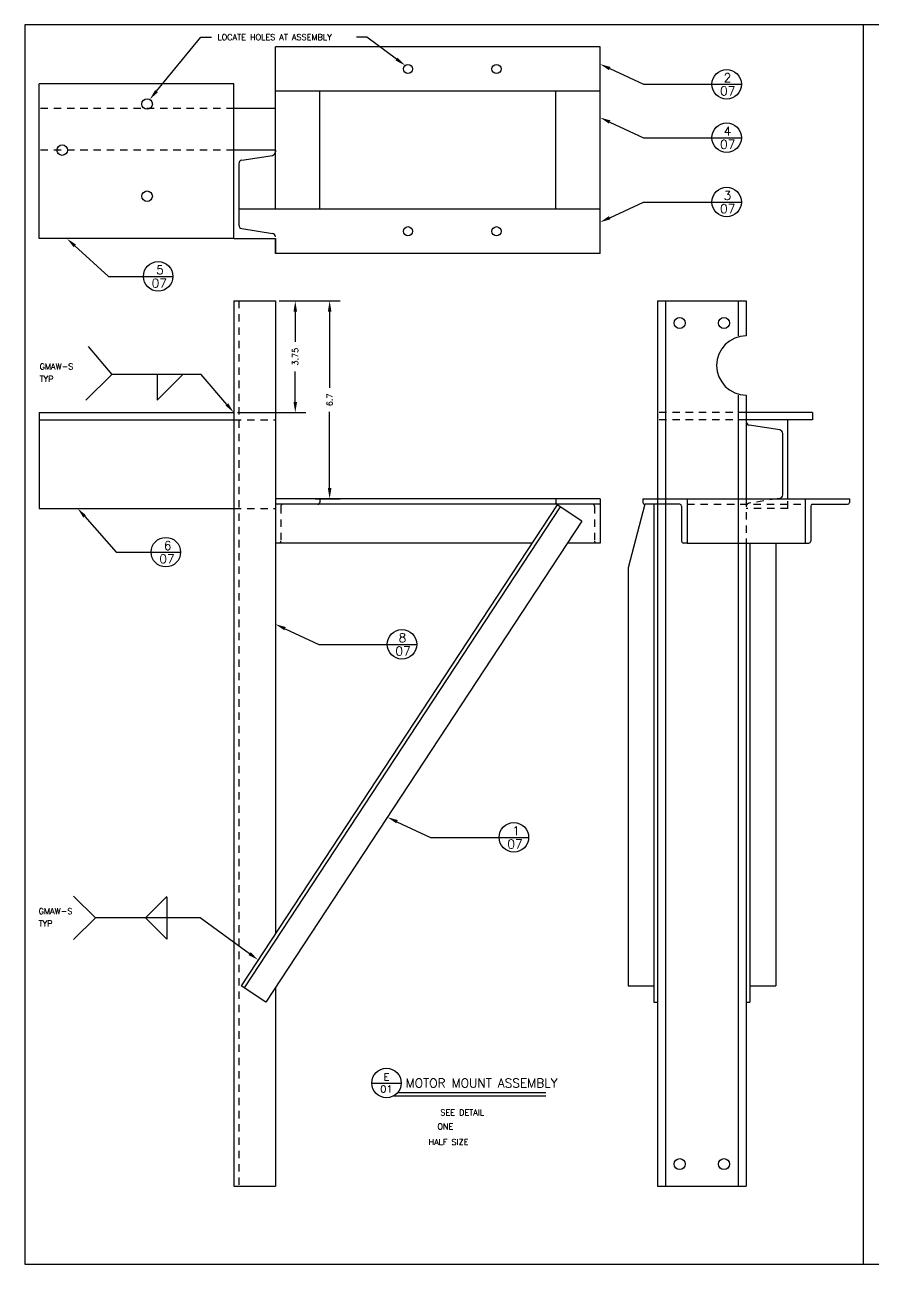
# Model space of a CAD drawing. Extents: x 0 to 33, y 0 to 21.
# Drawn here: x 0 to 14.35, y 0 to 21 of the extents above; entities that cross this region are included whole.
import ezdxf
from ezdxf.enums import TextEntityAlignment as Align

# ---------------------------------------------------------------- set-up
doc = ezdxf.new("R2010")
doc.units = 0
doc.header["$MEASUREMENT"] = 0
doc.linetypes.add('HIDDEN2', pattern=[0.1875, 0.125, -0.0625])
doc.layers.get('0').update_dxf_attribs({"linetype": 'CONTINUOUS'})
doc.layers.get('DEFPOINTS').update_dxf_attribs({"linetype": 'CONTINUOUS'})
for name, color, linetype in [('BORDER', 5, 'CONTINUOUS'), ('DIM', 1, 'CONTINUOUS'), ('HIDDEN2', 6, 'HIDDEN2'), ('OBJECT', 3, 'CONTINUOUS'), ('TEXT', 1, 'CONTINUOUS')]:
    doc.layers.add(name, color=color, linetype=linetype)
doc.styles.add('ROMANS', font='romans')
doc.styles.add('SIMPLEX', font='simplex')
doc.dimstyles.get("Standard").update_dxf_attribs({"dimtxt": 0.18, "dimasz": 0.18, "dimexe": 0.18, "dimexo": 0.0625, "dimgap": 0.09, "dimtad": 0, "dimtih": 1, "dimtoh": 1, "dimdec": 4, "dimzin": 0, "dimdsep": 46, "dimtxsty": 'STANDARD', "dimcen": 0.09, "dimadec": 0, "dimazin": 0, "dimtfac": 1, "dimtdec": 4, "dimtofl": 0, "dimtmove": 0, "dimatfit": 3, "dimfxl": 1, "dimtolj": 1, "dimtzin": 0, "dimarcsym": 0})

# ---------------------------------------------------------------- blocks, each defined once
blk = doc.blocks.new('*D16')
at = {"linetype": 'ByBlock', "transparency": 16777216}
for p, q in [((4.308, 16.321), (4.762, 16.321)), ((4.582, 16.141), (4.582, 15.628)), ((4.582, 14.61), (4.582, 15.123)), ((3.603, 14.43), (4.762, 14.43))]:
    blk.add_line(p, q, dxfattribs=at)
for points in [[(4.552, 16.141), (4.612, 16.141), (4.582, 16.321)], [(4.552, 14.61), (4.612, 14.61), (4.582, 14.43)]]:
    blk.add_solid(points, dxfattribs=at)
at = {"layer": 'DEFPOINTS', "color": 0, "linetype": 'ByBlock', "transparency": 16777216}
for p in [(4.245, 16.321), (3.54, 14.43), (4.582, 14.43)]:
    blk.add_point(p, dxfattribs=at)
at = {"linetype": 'ByBlock', "transparency": 16777216, "style": 'SIMPLEX'}
blk.add_text('3.75', height=0.1, rotation=90, dxfattribs=at).set_placement((4.582, 15.376), align=Align.MIDDLE_CENTER)
blk = doc.blocks.new('*D17')
at = {"linetype": 'ByBlock', "transparency": 16777216}
for p, q in [((4.308, 16.321), (5.344, 16.321)), ((5.164, 16.141), (5.164, 14.85)), ((5.164, 13.15), (5.164, 14.441)), ((4.918, 12.97), (5.344, 12.97))]:
    blk.add_line(p, q, dxfattribs=at)
for points in [[(5.134, 16.141), (5.194, 16.141), (5.164, 16.321)], [(5.134, 13.15), (5.194, 13.15), (5.164, 12.97)]]:
    blk.add_solid(points, dxfattribs=at)
at = {"layer": 'DEFPOINTS', "color": 0, "linetype": 'ByBlock', "transparency": 16777216}
for p in [(4.245, 16.321), (4.856, 12.97), (5.164, 12.97)]:
    blk.add_point(p, dxfattribs=at)
at = {"linetype": 'ByBlock', "transparency": 16777216, "style": 'SIMPLEX'}
blk.add_text('6.7', height=0.1, rotation=90, dxfattribs=at).set_placement((5.164, 14.645), align=Align.MIDDLE_CENTER)
blk = doc.blocks.new('P-TITLE')
for p, q in [((-1.5625, -0.6375), (-1.0625, -0.6375)), ((-1.1125, -0.8), (1.3875, -0.8)), ((1.3875, -0.8625), (-1.1875, -0.8625))]:
    blk.add_line(p, q)
at = {"layer": 'DIM', "color": 7}
blk.add_circle((-1.3125, -0.6375), 0.25, dxfattribs=at)
at = {"style": 'ROMANS'}
for tag, p in [('NO.', (-1.3125, -0.5375)), ('PAGE', (-1.3125, -0.7375))]:
    blk.add_attdef(tag, text='', height=0.12, dxfattribs=at).set_placement(p, align=Align.MIDDLE)
for tag, p, height in [('DESCRIPTION', (-0.9875, -0.7125), 0.15), ('MATERIAL', (-0.4, -1.1875), 0.1), ('#_REQUIRED', (-0.45, -1.425), 0.1), ('SCALE', (-0.6, -1.6875), 0.1)]:
    blk.add_attdef(tag, p, '', height=height, dxfattribs=at)
at = {"style": 'ROMANS', "flags": 2}
for tag, p in [('MATERIAL:', (-1.1625, -1.1875)), ('#_REQD:', (-1.1625, -1.4375)), ('SCALE:', (-1.1625, -1.6875))]:
    blk.add_attdef(tag, p, '', height=0.1, dxfattribs=at)

msp = doc.modelspace()

# ---------------------------------------------------------------- linework, layer by layer
at = {"layer": 'BORDER'}
for p, q in [((33, 21), (0, 21)), ((0, 21), (0, 0)), ((14.20243, 21), (14.20243, 0)), ((0, 0), (33, 0))]:
    msp.add_line(p, q, dxfattribs=at)
at = {"layer": 'HIDDEN2'}
for p, q in [((3.54046, 19.5816), (0.24546, 19.5816)), ((3.54046, 18.8766), (0.24546, 18.8766)), ((3.62546, 16.32097), (3.62546, 1.32097)), ((3.54046, 14.30522), (4.24546, 14.30522)), ((12.21978, 14.43022), (10.71978, 14.43022)), ((12.21978, 14.30522), (10.71978, 14.30522)), ((4.33921, 12.84468), (4.33921, 12.25093)), ((4.99546, 12.96968), (4.99546, 12.90718)), ((8.99546, 12.96968), (8.99546, 12.90718)), ((9.65171, 12.84468), (9.65171, 12.25093)), ((10.71978, 12.96866), (10.71978, 12.87491)), ((11.21978, 12.87491), (13.21978, 12.87491)), ((12.21978, 12.96866), (12.21978, 12.21866)), ((12.74237, 12.96866), (12.27039, 12.8939)), ((12.92478, 12.80522), (12.92478, 12.96866)), ((3.54046, 12.80522), (4.24546, 12.80522)), ((12.92478, 12.80522), (12.21978, 12.80522))]:
    msp.add_line(p, q, dxfattribs=at)
for centre, radius, start, end in [((4.37046, 12.84468), 0.03125, 90, 180), ((4.96421, 12.90718), 0.03125, 270, 0), ((9.02671, 12.90718), 0.03125, 180, 270), ((9.62046, 12.84468), 0.03125, 0, 90), ((12.27978, 12.83464), 0.06, 99, 180), ((4.30796, 12.25093), 0.03125, 270, 0), ((9.68296, 12.25093), 0.03125, 180, 270)]:
    msp.add_arc(centre, radius, start, end, dxfattribs=at)
at = {"layer": 'OBJECT'}
for p, q in [((4.24546, 17.8766), (4.24546, 20.6266)), ((9.74546, 20.6266), (4.24546, 20.6266)), ((9.74546, 17.1266), (9.74546, 20.6266)), ((3.54046, 20.0016), (0.24546, 20.0016)), ((0.24546, 17.3766), (0.24546, 20.0016)), ((3.54046, 17.3766), (3.54046, 20.0016)), ((9.74546, 19.8766), (4.24546, 19.8766)), ((4.99546, 17.8766), (4.99546, 19.8766)), ((8.99546, 17.8766), (8.99546, 19.8766)), ((4.24546, 19.5816), (3.54046, 19.5816)), ((4.24546, 18.8766), (4.24546, 19.5816)), ((4.24546, 18.8766), (3.54046, 18.8766)), ((3.67608, 18.70574), (4.19485, 18.78791)), ((4.24546, 18.8766), (4.24546, 18.84717)), ((3.62546, 18.64648), (3.62546, 17.60671)), ((9.74546, 17.8766), (3.62546, 17.8766)), ((3.67608, 17.54745), (4.19485, 17.46528)), ((3.54046, 17.3766), (0.24546, 17.3766)), ((3.54046, 17.3766), (4.24546, 17.3766)), ((4.24546, 17.1266), (4.24546, 17.3766)), ((4.24546, 17.3766), (4.24546, 17.1266)), ((9.74546, 17.1266), (4.24546, 17.1266)), ((3.54046, 16.32097), (3.54046, 1.32097)), ((3.54046, 16.32097), (4.24546, 16.32097)), ((4.24546, 16.32097), (4.24546, 5.61194)), ((10.71978, 16.32097), (10.71978, 12.96866)), ((10.71978, 16.32097), (12.21978, 16.32097)), ((10.85478, 16.32097), (10.85478, 1.32097)), ((12.08478, 16.32097), (12.08478, 15.72722)), ((12.21978, 16.32097), (12.21978, 15.72722)), ((12.08478, 14.72722), (12.08478, 1.32097)), ((12.21978, 14.72722), (12.21978, 12.96866)), ((0.24546, 14.43022), (3.54046, 14.43022)), ((0.24546, 14.43022), (0.24546, 12.80522)), ((0.24546, 14.30522), (3.54046, 14.30522)), ((13.34478, 14.43022), (12.21978, 14.43022)), ((13.34478, 14.30522), (12.21978, 14.30522)), ((12.92478, 12.96866), (12.92478, 14.30522)), ((13.34478, 14.43022), (13.34478, 14.30522)), ((12.78916, 14.13436), (12.27039, 14.21653)), ((12.83978, 13.03533), (12.83978, 14.0751)), ((9.01915, 12.86442), (3.66546, 4.71577)), ((9.07138, 12.8301), (3.7177, 4.68145)), ((9.74546, 12.96968), (4.24546, 12.96968)), ((4.24546, 12.96968), (4.24546, 12.21866)), ((9.74546, 12.87491), (4.24546, 12.87491)), ((9.43702, 12.58988), (9.01915, 12.86442)), ((9.74546, 12.96968), (9.74546, 12.21866)), ((10.50103, 12.87491), (10.21978, 11.79876)), ((10.46978, 12.96866), (13.96978, 12.96866)), ((10.46978, 12.96866), (10.46978, 12.90616)), ((11.09478, 12.87491), (10.50103, 12.87491)), ((10.65728, 12.87491), (10.65728, 4.44122)), ((10.71978, 12.87491), (10.71978, 1.32097)), ((11.12603, 12.84366), (11.12603, 12.24991)), ((11.21978, 12.96866), (11.21978, 12.21866)), ((12.78916, 12.97607), (12.74237, 12.96866)), ((13.21978, 12.96866), (13.21978, 12.21866)), ((13.31353, 12.84366), (13.31353, 12.24991)), ((13.34478, 12.87491), (13.93853, 12.87491)), ((13.96978, 12.96866), (13.96978, 12.90616)), ((0.24546, 12.80522), (3.54046, 12.80522)), ((9.43703, 12.58987), (4.08334, 4.44122)), ((8.60132, 12.21866), (4.24546, 12.21866)), ((9.74546, 12.21866), (9.1969, 12.21866)), ((11.21978, 12.21866), (11.15728, 12.21866)), ((11.21978, 12.21866), (13.21978, 12.21866)), ((12.21978, 12.21866), (12.21978, 1.32097)), ((12.28228, 12.21866), (12.28228, 4.44122)), ((12.71978, 12.21866), (12.71978, 4.71577)), ((13.21978, 12.21866), (13.28228, 12.21866)), ((10.21978, 11.79876), (10.21978, 4.71577)), ((4.08333, 4.44123), (3.66546, 4.71577)), ((4.24546, 4.69169), (4.24546, 1.32097)), ((10.21978, 4.71577), (10.65728, 4.71577)), ((12.28228, 4.71577), (12.71978, 4.71577)), ((10.65728, 4.44122), (10.71978, 4.44122)), ((12.21978, 4.44122), (12.28228, 4.44122)), ((3.54046, 1.32097), (4.24546, 1.32097)), ((10.71978, 1.32097), (12.21978, 1.32097))]:
    msp.add_line(p, q, dxfattribs=at)
for centre, radius in [((6.49121, 20.2516), 0.07812), ((7.99121, 20.2516), 0.07812), ((2.07171, 19.65785), 0.0895), ((0.63421, 18.8766), 0.0895), ((2.07171, 18.09535), 0.0895), ((6.49121, 17.5016), 0.07812), ((7.99121, 17.5016), 0.07812), ((11.09478, 15.94597), 0.09375), ((11.84478, 15.94597), 0.09375), ((11.09478, 1.69597), 0.09375), ((11.84478, 1.69597), 0.09375)]:
    msp.add_circle(centre, radius, dxfattribs=at)
for centre, radius, start, end in [((3.68546, 18.64648), 0.06, 99, 180), ((4.18546, 18.84717), 0.06, 279, 0), ((3.68546, 17.60671), 0.06, 180, 261), ((4.18546, 17.40602), 0.06, 0, 81), ((12.21978, 15.22722), 0.5, 90, 270), ((12.27978, 14.27579), 0.06, 180, 261), ((12.77978, 14.0751), 0.06, 0, 81), ((12.77978, 13.03533), 0.06, 279, 0), ((10.50103, 12.90616), 0.03125, 180, 270), ((11.09478, 12.84366), 0.03125, 0, 90), ((13.34478, 12.84366), 0.03125, 90, 180), ((13.93853, 12.90616), 0.03125, 270, 0), ((11.15728, 12.24991), 0.03125, 180, 270), ((13.28228, 12.24991), 0.03125, 270, 0)]:
    msp.add_arc(centre, radius, start, end, dxfattribs=at)
at = {"layer": 'TEXT'}
for p, q in [((2.23084, 19.8744), (2.98199, 20.79047)), ((2.98199, 20.79047), (3.16199, 20.79047)), ((5.79677, 20.79047), (5.61677, 20.79047)), ((6.29741, 20.41947), (5.79677, 20.79047)), ((9.90861, 20.25753), (10.47858, 19.99185)), ((10.47858, 19.99185), (12.13922, 19.99185)), ((9.90861, 19.35241), (10.47858, 19.08673)), ((10.47858, 19.08673), (12.13922, 19.08673)), ((9.90861, 17.73121), (10.47858, 17.99689)), ((10.47858, 17.99689), (12.13922, 17.99689)), ((0.84715, 17.25527), (1.41548, 16.73671)), ((1.41548, 16.73671), (2.50934, 16.73671)), ((1.0712, 15.54703), (1.4737, 15.07672)), ((1.03585, 14.63914), (1.4737, 15.07672)), ((2.98552, 15.07672), (1.4737, 15.07672)), ((2.242, 15.07672), (2.242, 14.63914)), ((2.242, 14.63914), (2.67985, 15.07672)), ((3.42322, 14.5668), (2.98552, 15.07672)), ((1.01463, 12.66984), (1.54535, 12.06416)), ((1.54535, 12.06416), (2.63921, 12.06416)), ((4.40861, 10.76806), (4.97858, 10.50238)), ((4.97858, 10.50238), (6.63922, 10.50238)), ((6.30478, 7.49803), (6.87475, 7.23234)), ((6.87475, 7.23234), (8.53539, 7.23234)), ((1.19525, 5.86871), (0.82639, 6.23735)), ((2.40622, 6.2304), (2.04432, 5.86871)), ((2.40622, 6.21649), (2.40622, 5.50703)), ((1.19525, 5.86871), (0.82639, 5.50007)), ((2.96995, 5.86871), (1.19525, 5.86871)), ((2.40622, 5.50703), (2.04432, 5.86871)), ((3.80849, 5.26094), (2.96995, 5.86871))]:
    msp.add_line(p, q, dxfattribs=at)
for centre in [(11.88922, 19.99185), (11.88922, 19.08673), (11.88922, 17.99689), (2.25934, 16.73671), (2.38921, 12.06416), (6.38922, 10.50238), (8.28539, 7.23234)]:
    msp.add_circle(centre, 0.25, dxfattribs=at)
for points in [[(6.31527, 20.44357), (6.27955, 20.39537), (6.44203, 20.3123)], [(9.89593, 20.23034), (9.92128, 20.28472), (9.74546, 20.33358)], [(2.25404, 19.85538), (2.20764, 19.89342), (2.11671, 19.73521)], [(9.89593, 19.32522), (9.92128, 19.3796), (9.74546, 19.42846)], [(9.89593, 17.7584), (9.92128, 17.70402), (9.74546, 17.65516)], [(0.82693, 17.23311), (0.86737, 17.27743), (0.71418, 17.3766)], [(3.44599, 14.58634), (3.40046, 14.54726), (3.54046, 14.43022)], [(0.99207, 12.65007), (1.03719, 12.68961), (0.896, 12.80522)], [(4.39593, 10.74087), (4.42128, 10.79525), (4.24546, 10.84411)], [(6.29211, 7.47084), (6.31745, 7.52522), (6.14163, 7.57407)], [(3.8261, 5.28523), (3.79089, 5.23665), (3.95424, 5.1553)]]:
    msp.add_solid(points, dxfattribs=at)

# ---------------------------------------------------------------- block references
ref = msp.add_blockref('P-TITLE', (7.43923, 3.7075), dxfattribs=at)
ref.add_attrib('SCALE', 'HALF SIZE', (6.83923, 2.02), dxfattribs={"layer": '0', "height": 0.1, "style": 'ROMANS'})
ref.add_attrib('#_REQUIRED', 'ONE', (6.98923, 2.2825), dxfattribs={"layer": '0', "height": 0.1, "style": 'ROMANS'})
ref.add_attrib('MATERIAL', 'SEE DETAIL', (7.03923, 2.52), dxfattribs={"layer": '0', "height": 0.1, "style": 'ROMANS'})
ref.add_attrib('NO.', 'E', dxfattribs={"layer": '0', "height": 0.12, "style": 'ROMANS'}).set_placement((6.12673, 3.17), align=Align.MIDDLE)
ref.add_attrib('DESCRIPTION', 'MOTOR MOUNT ASSEMBLY', (6.45173, 2.995), dxfattribs={"layer": '0', "height": 0.15, "style": 'ROMANS'})
ref.add_attrib('PAGE', '01', dxfattribs={"layer": '0', "height": 0.12, "style": 'ROMANS'}).set_placement((6.12673, 2.97), align=Align.MIDDLE)

# ---------------------------------------------------------------- texts
at = {"layer": 'TEXT', "style": 'SIMPLEX'}
msp.add_text('LOCATE HOLES AT ASSEMBLY', height=0.1, dxfattribs=at).set_placement((3.26199, 20.79047), align=Align.MIDDLE_LEFT)
for s, height, p in [('2', 0.15, (11.83858, 20.02803)), ('07', 0.15, (11.77887, 19.80355)), ('4', 0.15, (11.83858, 19.12291)), ('07', 0.15, (11.77887, 18.89843)), ('3', 0.15, (11.83858, 18.03307)), ('07', 0.15, (11.77887, 17.80859)), ('5', 0.15, (2.22531, 16.77289)), ('07', 0.15, (2.149, 16.54841)), ('GMAW-S', 0.1, (0.25159, 15.15945)), ('TYP', 0.1, (0.25159, 14.95079)), ('6', 0.15, (2.35518, 12.10035)), ('07', 0.15, (2.27887, 11.87587)), ('8', 0.15, (6.3326, 10.53856)), ('07', 0.15, (6.27887, 10.31409)), ('1', 0.15, (8.25967, 7.26853)), ('07', 0.15, (8.17505, 7.04405)), ('GMAW-S', 0.1, (0.23482, 5.93131)), ('TYP', 0.1, (0.23482, 5.72265))]:
    msp.add_text(s, height=height, dxfattribs=at).set_placement(p)

# ---------------------------------------------------------------- dimensions: what is measured, and where the dimension line sits
at = {"layer": 'DIM'}
for base, p2, text, picture, middle in [((4.58191, 14.43022), (3.54046, 14.43022), '3.75', '*D16', (4.58191, 15.37559)), ((5.16419, 12.96968), (4.85592, 12.96968), '6.7', '*D17', (5.16419, 14.64533))]:
    dim = msp.add_linear_dim(base=base, p1=(4.24546, 16.32097), p2=p2, angle=90, text=text, dimstyle='Standard', dxfattribs=at)
    dim.commit()
    dim.dimension.update_dxf_attribs({"geometry": picture, "text_midpoint": middle, "text_rotation": 90})

doc.saveas('drawing.dxf')
